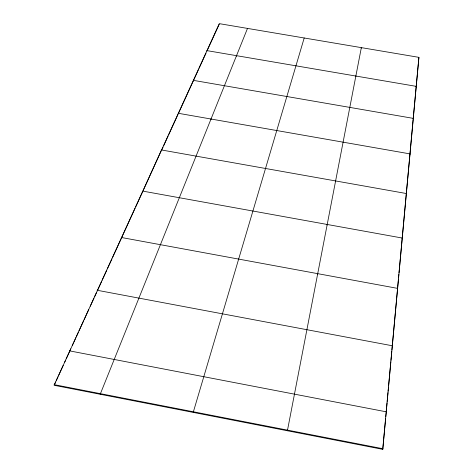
<?xml version="1.0" encoding="UTF-8"?>
<svg xmlns="http://www.w3.org/2000/svg" width="473" height="473" viewBox="0 0 473 473"><rect width="100%" height="100%" fill="white"/><g stroke="black" fill="none" stroke-linecap="round" stroke-linejoin="round"><path stroke-width="0.71" d="M121.419 238.114L121.425 237.499L397.669 288.388L397.527 288.985M193.315 80.895L193.351 80.351L413.301 118.374L413.183 118.912L418.912 57.351L219.301 23.65L54.117 385.282L382.763 449.35L418.912 57.351M210.911 119.568L210.952 119.013M193.215 412.397L304.204 37.982M236.459 56.192L236.506 55.666M382.763 449.35L385.631 418.233M385.761 416.79L386.317 411.829L69.543 350.865L69.561 351.504L70.779 348.843M386.228 411.711L387.038 402.901M387.174 401.435L387.511 397.769M387.647 396.297L387.984 392.631M388.12 391.159L388.457 387.493M388.593 386.021L390.822 361.804M390.958 360.337L391.295 356.666M391.431 355.199L391.768 351.528M391.904 350.061L398.402 279.496M398.538 278.035L398.869 274.387M399.005 272.927L413.118 119.639M238.516 259.689L238.581 259.08M287.395 430.761L361.342 47.631L361.254 48.14M317.608 274.257L317.708 273.654M327.103 225.053L327.204 224.468M335.511 181.514L335.605 180.946M355.767 76.573L355.856 76.047M416.134 86.878L416.246 86.358L206.955 50.623M409.914 154.452L410.032 153.896L178.28 113.284L178.25 113.845L198.459 69.655M406.26 194.107L406.39 193.534L161.488 149.971L143.26 190.359M402.162 238.629L402.298 238.049L142.669 191.092M392.241 346.39L392.389 345.781L97.267 290.286L97.272 290.913L101.553 281.559M247.497 28.41L100.199 394.263M54.419 384.62L55.631 381.971M56.24 380.647L58.055 376.674M58.658 375.349L63.205 365.41M64.718 362.099L65.629 360.113M66.232 358.788L69.259 352.166M72.304 345.515L73.214 343.516M73.823 342.186L75.958 337.521M76.567 336.191L78.394 332.194M79.003 330.864L83.567 320.877M84.176 319.547L88.747 309.555M90.266 306.226L93.926 298.238M94.535 296.908L96.362 292.911M102.162 280.217L106.75 270.195M107.359 268.859L111.947 258.832M112.556 257.495L135.071 208.268M135.674 206.938L142.651 191.689M161.766 149.882L162.99 147.215M163.599 145.879L168.175 135.869M168.79 134.533L177.943 114.513M199.062 68.337L206.015 53.13M206.92 51.149L219.259 24.164M54.088 384.638L382.923 448.729"/></g></svg>
